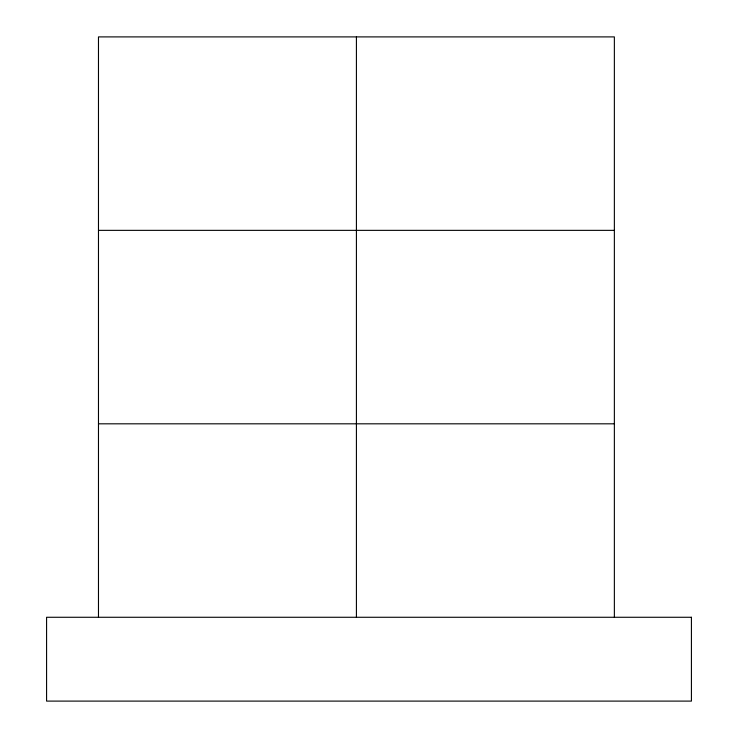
<?xml version="1.0" encoding="UTF-8"?>
<svg xmlns="http://www.w3.org/2000/svg" width="738" height="738" viewBox="0 0 738 738"><rect width="100%" height="100%" fill="white"/><g stroke="black" fill="none" stroke-linecap="round" stroke-linejoin="round"><path stroke-width="1.11" d="M98.477 230.357L614.367 230.357M98.477 423.815L614.367 423.815M614.367 617.272L614.367 36.9L98.477 36.9L98.477 617.272M356.417 36.9L356.417 617.272M691.423 617.272L46.577 617.272L46.577 701.1L691.423 701.1L691.423 617.272"/></g></svg>
